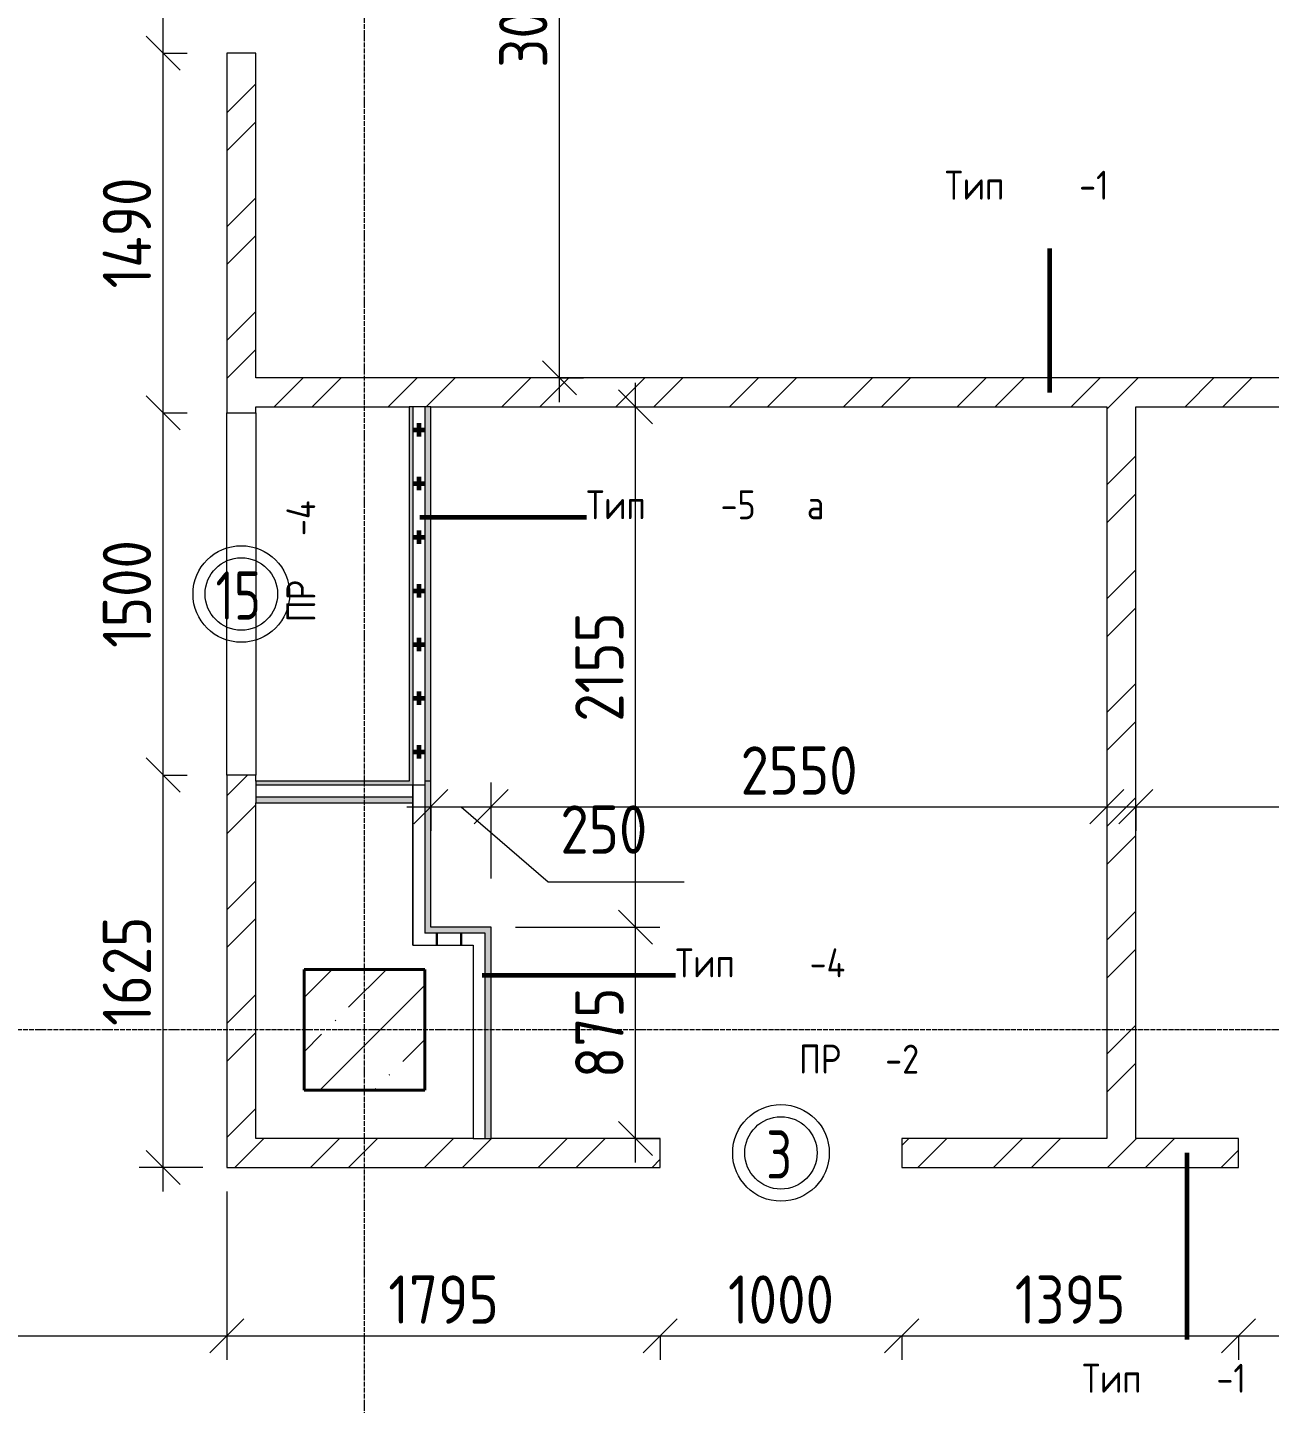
# Model space of a CAD drawing. Header units: millimetres. Extents: x -60946 to 138510, y -262288 to 24501.
# Drawn here: x -10595 to -5452, y 1857 to 7556 of the extents above; entities that cross this region are included whole.
import ezdxf

# ---------------------------------------------------------------- set-up
doc = ezdxf.new("R2010")
doc.units = ezdxf.units.MM
doc.linetypes.add('ADSK_Линия сетки', pattern=[25, 20, -2.5, 0, -2.5])
for name, color, linetype, lineweight in [('0) 1 вып перегородка', 7, 'Continuous', 60), ('2)Тип-5', 1, 'Continuous', 60), ('Марки', 7, 'Continuous', 20), ('Марки дверей', 7, 'Continuous', 20), ('Несущие колонны', 7, 'Continuous', 18), ('Оси', 7, 'Continuous', 9), ('Размеры', 7, 'Continuous', 9), ('Стены внутренние', 7, 'Continuous', 18), ('Стены штриховка', 7, 'Continuous', 9)]:
    doc.layers.add(name, color=color, linetype=linetype, lineweight=lineweight)
doc.layers.add('2)Тип-4', color=7, linetype='Continuous', lineweight=30, true_color=0x0080c0)
doc.styles.add('GOST Common_3', font='', dxfattribs={"width": 0.9, "height": 200})
doc.styles.add('GOST Common_9', font='', dxfattribs={"width": 0.9, "height": 120})
doc.styles.add('GOST Common_B', font='', dxfattribs={"width": 0.8, "height": 200})
doc.styles.get('GOST Common_3').set_extended_font_data('GOST Common')
doc.styles.get('GOST Common_9').set_extended_font_data('GOST Common')
doc.styles.get('GOST Common_B').set_extended_font_data('GOST Common', bold=True)
doc.dimstyles.new('ADSK_Основной_2_0', dxfattribs={"dimscale": 304.8, "dimtxt": 201.142999, "dimasz": 0.463911, "dimexe": 0.328084, "dimexo": 0.328084, "dimgap": 0.164042, "dimtad": 1, "dimdec": 3, "dimrnd": 0.001, "dimdsep": 46, "dimtxsty": 'GOST Common_3', "dimblk1": 'OBLIQUE', "dimblk2": 'OBLIQUE', "dimsah": 1, "dimcen": 0.09, "dimdle": 0.328084, "dimazin": 2, "dimtfac": 1, "dimtdec": 4, "dimtix": 1, "dimtmove": 0, "dimatfit": 3, "dimfxl": 1, "dimtvp": 1, "dimtolj": 1, "dimtzin": 0, "dimlwd": 20, "dimlwe": 20, "dimarcsym": 2})
doc.dimstyles.new('ADSK_Основной_2_0_1', dxfattribs={"dimscale": 304.8, "dimtxt": 201.142999, "dimasz": 0.463911, "dimexe": 0.328084, "dimexo": 0.328084, "dimgap": 0.164042, "dimtad": 1, "dimdec": 3, "dimrnd": 0.001, "dimdsep": 46, "dimtxsty": 'GOST Common_3', "dimblk1": 'OBLIQUE', "dimblk2": 'OBLIQUE', "dimsah": 1, "dimcen": 0.09, "dimdle": 0.328084, "dimazin": 2, "dimtfac": 1, "dimtdec": 4, "dimtix": 1, "dimtmove": 1, "dimatfit": 3, "dimfxl": 1, "dimtvp": 1, "dimtolj": 1, "dimtzin": 0, "dimlwd": 20, "dimlwe": 20, "dimarcsym": 2})
pattern_1 = [(45, (0, 0), (-235.7317, 235.7317), []), (45, (157.15, 0), (-235.7317, 235.7317), [])]
pattern_2 = [(90, (0, 0), (-100, 6e-15), [])]
pattern_3 = [(0, (0, 0), (111.125, 111.125), [55.562, -166.687]), (90, (27.78, -27.78), (-111.125, 111.125), [55.562, -166.687])]

# ---------------------------------------------------------------- blocks, each defined once
blk = doc.blocks.new('ADSK_КолоннаЖБ_Прямоугольная - 500x500 мм-V2-Кладочный план подвала')
at = {"layer": 'Несущие колонны', "lineweight": 9}
h = blk.add_hatch(dxfattribs=at)
h.set_pattern_fill('FP_8', color=256, style=0, pattern_type=2)
h.set_pattern_definition([(315, (-3404.97, -9200), (224.506, 224.506), []), (315, (-3404.97, -9424.5), (224.506, 224.506), [396.875, -79.375, 3.353, -76.022])])
h.paths.add_polyline_path([(-250, -250), (250, -250), (250, 250), (-250, 250)])
at = {"layer": 'Несущие колонны', "lineweight": 40}
for p, q in [((-250, -250), (-250, 250)), ((-250, 250), (250, 250)), ((250, 250), (-250, 250)), ((-250, 250), (-250, -250)), ((250, 250), (250, -250)), ((250, -250), (250, 250)), ((250, -250), (-250, -250)), ((-250, -250), (250, -250))]:
    blk.add_line(p, q, dxfattribs=at)
blk = doc.blocks.new('М_двери1 - Марка экземпляра 2-3719212-Кладочный план подвала')
at = {"layer": 'Марки дверей'}
for radius in [2, 1.5]:
    blk.add_circle((0, 0), radius, dxfattribs=at)
blk = doc.blocks.new('_Oblique')
at = {"color": 0, "linetype": 'ByBlock', "lineweight": -2}
blk.add_line((-0.5, -0.5), (0.5, 0.5), dxfattribs=at)
blk = doc.blocks.new('DIMBLOCK151-Кладочный план подвала')
at = {"layer": 'Defpoints', "color": 0, "transparency": 16777216}
for p in [(-12900, 2930), (-9770, 2835), (-9770, 2137.8)]:
    blk.add_point(p, dxfattribs=at)
at = {"layer": 'Размеры', "color": 0, "lineweight": 20, "transparency": 16777216}
for p, q in [((-12900, 2830), (-12900, 2037.8)), ((-9770, 2735), (-9770, 2037.8)), ((-13000, 2137.8), (-9670, 2137.8))]:
    blk.add_line(p, q, dxfattribs=at)
at = {"layer": 'Размеры', "color": 0, "lineweight": 20, "transparency": 16777216, "xscale": 141.4, "yscale": 141.4, "zscale": 141.4, "rotation": 180}
blk.add_blockref('_Oblique', (-12900, 2137.8), dxfattribs=at)
at = {"layer": 'Размеры', "color": 0, "lineweight": 20, "transparency": 16777216, "xscale": 141.4, "yscale": 141.4, "zscale": 141.4}
blk.add_blockref('_Oblique', (-9770, 2137.8), dxfattribs=at)
at = {"layer": 'Размеры', "color": 0, "lineweight": 9, "transparency": 16777216, "insert": (-11335, 2287.8), "char_height": 200, "width": 560.473, "attachment_point": 5, "style": 'GOST Common_3'}
blk.add_mtext('\\A1;3130', dxfattribs=at)
blk = doc.blocks.new('DIMBLOCK152-Кладочный план подвала')
at = {"layer": 'Defpoints', "color": 0, "transparency": 16777216}
for p in [(-9770, 2835), (-7975, 2237.8), (-7975, 2137.8)]:
    blk.add_point(p, dxfattribs=at)
at = {"layer": 'Размеры', "color": 0, "lineweight": 20, "transparency": 16777216}
for p, q in [((-9770, 2735), (-9770, 2037.8)), ((-9870, 2137.8), (-7875, 2137.8)), ((-7975, 2137.8), (-7975, 2037.8))]:
    blk.add_line(p, q, dxfattribs=at)
at = {"layer": 'Размеры', "color": 0, "lineweight": 20, "transparency": 16777216, "xscale": 141.4, "yscale": 141.4, "zscale": 141.4, "rotation": 180}
blk.add_blockref('_Oblique', (-9770, 2137.8), dxfattribs=at)
at = {"layer": 'Размеры', "color": 0, "lineweight": 20, "transparency": 16777216, "xscale": 141.4, "yscale": 141.4, "zscale": 141.4}
blk.add_blockref('_Oblique', (-7975, 2137.8), dxfattribs=at)
at = {"layer": 'Размеры', "color": 0, "lineweight": 9, "transparency": 16777216, "insert": (-8872.5, 2287.8), "char_height": 200, "width": 560.473, "attachment_point": 5, "style": 'GOST Common_3'}
blk.add_mtext('\\A1;1795', dxfattribs=at)
blk = doc.blocks.new('DIMBLOCK153-Кладочный план подвала')
at = {"layer": 'Defpoints', "color": 0, "transparency": 16777216}
for p in [(-7975, 2237.8), (-6975, 2237.8), (-6975, 2137.8)]:
    blk.add_point(p, dxfattribs=at)
at = {"layer": 'Размеры', "color": 0, "lineweight": 20, "transparency": 16777216}
for p, q in [((-8075, 2137.8), (-6875, 2137.8)), ((-7975, 2137.8), (-7975, 2037.8)), ((-6975, 2137.8), (-6975, 2037.8))]:
    blk.add_line(p, q, dxfattribs=at)
at = {"layer": 'Размеры', "color": 0, "lineweight": 20, "transparency": 16777216, "xscale": 141.4, "yscale": 141.4, "zscale": 141.4, "rotation": 180}
blk.add_blockref('_Oblique', (-7975, 2137.8), dxfattribs=at)
at = {"layer": 'Размеры', "color": 0, "lineweight": 20, "transparency": 16777216, "xscale": 141.4, "yscale": 141.4, "zscale": 141.4}
blk.add_blockref('_Oblique', (-6975, 2137.8), dxfattribs=at)
at = {"layer": 'Размеры', "color": 0, "lineweight": 9, "transparency": 16777216, "insert": (-7475, 2287.8), "char_height": 200, "width": 560.473, "attachment_point": 5, "style": 'GOST Common_3'}
blk.add_mtext('\\A1;1000', dxfattribs=at)
blk = doc.blocks.new('DIMBLOCK154-Кладочный план подвала')
at = {"layer": 'Defpoints', "color": 0, "transparency": 16777216}
for p in [(-6975, 2237.8), (-5580, 2237.8), (-5580, 2137.8)]:
    blk.add_point(p, dxfattribs=at)
at = {"layer": 'Размеры', "color": 0, "lineweight": 20, "transparency": 16777216}
for p, q in [((-7075, 2137.8), (-5480, 2137.8)), ((-6975, 2137.8), (-6975, 2037.8)), ((-5580, 2137.8), (-5580, 2037.8))]:
    blk.add_line(p, q, dxfattribs=at)
at = {"layer": 'Размеры', "color": 0, "lineweight": 20, "transparency": 16777216, "xscale": 141.4, "yscale": 141.4, "zscale": 141.4, "rotation": 180}
blk.add_blockref('_Oblique', (-6975, 2137.8), dxfattribs=at)
at = {"layer": 'Размеры', "color": 0, "lineweight": 20, "transparency": 16777216, "xscale": 141.4, "yscale": 141.4, "zscale": 141.4}
blk.add_blockref('_Oblique', (-5580, 2137.8), dxfattribs=at)
at = {"layer": 'Размеры', "color": 0, "lineweight": 9, "transparency": 16777216, "insert": (-6277.5, 2287.8), "char_height": 200, "width": 560.473, "attachment_point": 5, "style": 'GOST Common_3'}
blk.add_mtext('\\A1;1395', dxfattribs=at)
blk = doc.blocks.new('DIMBLOCK155-Кладочный план подвала')
at = {"layer": 'Defpoints', "color": 0, "transparency": 16777216}
for p in [(-5580, 2237.8), (-4580, 2237.8), (-4580, 2137.8)]:
    blk.add_point(p, dxfattribs=at)
at = {"layer": 'Размеры', "color": 0, "lineweight": 20, "transparency": 16777216}
for p, q in [((-5680, 2137.8), (-4480, 2137.8)), ((-5580, 2137.8), (-5580, 2037.8)), ((-4580, 2137.8), (-4580, 2037.8))]:
    blk.add_line(p, q, dxfattribs=at)
at = {"layer": 'Размеры', "color": 0, "lineweight": 20, "transparency": 16777216, "xscale": 141.4, "yscale": 141.4, "zscale": 141.4, "rotation": 180}
blk.add_blockref('_Oblique', (-5580, 2137.8), dxfattribs=at)
at = {"layer": 'Размеры', "color": 0, "lineweight": 20, "transparency": 16777216, "xscale": 141.4, "yscale": 141.4, "zscale": 141.4}
blk.add_blockref('_Oblique', (-4580, 2137.8), dxfattribs=at)
at = {"layer": 'Размеры', "color": 0, "lineweight": 9, "transparency": 16777216, "insert": (-5080, 2287.8), "char_height": 200, "width": 560.473, "attachment_point": 5, "style": 'GOST Common_3'}
blk.add_mtext('\\A1;1000', dxfattribs=at)
blk = doc.blocks.new('DIMBLOCK209-Кладочный план подвала')
at = {"layer": 'Defpoints', "color": 0, "transparency": 16777216}
for p in [(-10133.7, 4460), (-10033.7, 4460), (-9770, 2835)]:
    blk.add_point(p, dxfattribs=at)
at = {"layer": 'Размеры', "color": 0, "lineweight": 20, "transparency": 16777216}
for p, q in [((-10033.7, 2735), (-10033.7, 4560)), ((-10033.7, 4460), (-9933.7, 4460)), ((-9870, 2835), (-10133.7, 2835))]:
    blk.add_line(p, q, dxfattribs=at)
at = {"layer": 'Размеры', "color": 0, "lineweight": 20, "transparency": 16777216, "xscale": 141.4, "yscale": 141.4, "zscale": 141.4}
for p, rotation in [((-10033.7, 4460), 90), ((-10033.7, 2835), 270)]:
    blk.add_blockref('_Oblique', p, dxfattribs=dict(at, rotation=rotation))
at = {"layer": 'Размеры', "color": 0, "lineweight": 9, "transparency": 16777216, "insert": (-10183.7, 3647.5), "char_height": 200, "width": 560.473, "attachment_point": 5, "rotation": 90, "style": 'GOST Common_3'}
blk.add_mtext('\\A1;1625', dxfattribs=at)
blk = doc.blocks.new('DIMBLOCK210-Кладочный план подвала')
at = {"layer": 'Defpoints', "color": 0, "transparency": 16777216}
for p in [(-10133.7, 5960), (-10033.7, 5960), (-10133.7, 4460)]:
    blk.add_point(p, dxfattribs=at)
at = {"layer": 'Размеры', "color": 0, "lineweight": 20, "transparency": 16777216}
for p, q in [((-10033.7, 4360), (-10033.7, 6060)), ((-10033.7, 5960), (-9933.7, 5960)), ((-10033.7, 4460), (-9933.7, 4460))]:
    blk.add_line(p, q, dxfattribs=at)
at = {"layer": 'Размеры', "color": 0, "lineweight": 20, "transparency": 16777216, "xscale": 141.4, "yscale": 141.4, "zscale": 141.4}
for p, rotation in [((-10033.7, 5960), 90), ((-10033.7, 4460), 270)]:
    blk.add_blockref('_Oblique', p, dxfattribs=dict(at, rotation=rotation))
at = {"layer": 'Размеры', "color": 0, "lineweight": 9, "transparency": 16777216, "insert": (-10183.7, 5210), "char_height": 200, "width": 560.473, "attachment_point": 5, "rotation": 90, "style": 'GOST Common_3'}
blk.add_mtext('\\A1;1500', dxfattribs=at)
blk = doc.blocks.new('DIMBLOCK211-Кладочный план подвала')
at = {"layer": 'Defpoints', "color": 0, "transparency": 16777216}
for p in [(-10133.7, 7450), (-10033.7, 7450), (-10133.7, 5960)]:
    blk.add_point(p, dxfattribs=at)
at = {"layer": 'Размеры', "color": 0, "lineweight": 20, "transparency": 16777216}
for p, q in [((-10033.7, 5860), (-10033.7, 7550)), ((-10033.7, 7450), (-9933.7, 7450)), ((-10033.7, 5960), (-9933.7, 5960))]:
    blk.add_line(p, q, dxfattribs=at)
at = {"layer": 'Размеры', "color": 0, "lineweight": 20, "transparency": 16777216, "xscale": 141.4, "yscale": 141.4, "zscale": 141.4}
for p, rotation in [((-10033.7, 7450), 90), ((-10033.7, 5960), 270)]:
    blk.add_blockref('_Oblique', p, dxfattribs=dict(at, rotation=rotation))
at = {"layer": 'Размеры', "color": 0, "lineweight": 9, "transparency": 16777216, "insert": (-10183.7, 6705), "char_height": 200, "width": 580.928, "attachment_point": 5, "rotation": 90, "style": 'GOST Common_3'}
blk.add_mtext('\\A1;1490', dxfattribs=at)
blk = doc.blocks.new('DIMBLOCK212-Кладочный план подвала')
at = {"layer": 'Defpoints', "color": 0, "transparency": 16777216}
for p in [(-10133.7, 8650), (-10033.7, 8650), (-10133.7, 7450)]:
    blk.add_point(p, dxfattribs=at)
at = {"layer": 'Размеры', "color": 0, "lineweight": 20, "transparency": 16777216}
for p, q in [((-10033.7, 7350), (-10033.7, 8750)), ((-10033.7, 8650), (-9933.7, 8650)), ((-10033.7, 7450), (-9933.7, 7450))]:
    blk.add_line(p, q, dxfattribs=at)
at = {"layer": 'Размеры', "color": 0, "lineweight": 20, "transparency": 16777216, "xscale": 141.4, "yscale": 141.4, "zscale": 141.4}
for p, rotation in [((-10033.7, 8650), 90), ((-10033.7, 7450), 270)]:
    blk.add_blockref('_Oblique', p, dxfattribs=dict(at, rotation=rotation))
at = {"layer": 'Размеры', "color": 0, "lineweight": 9, "transparency": 16777216, "insert": (-10183.7, 8050), "char_height": 200, "width": 560.473, "attachment_point": 5, "rotation": 90, "style": 'GOST Common_3'}
blk.add_mtext('\\A1;1200', dxfattribs=at)
blk = doc.blocks.new('DIMBLOCK227-Кладочный план подвала')
at = {"layer": 'Defpoints', "color": 0, "transparency": 16777216}
for p in [(-8950, 9155), (-8392.4, 9155), (-8492.4, 6105)]:
    blk.add_point(p, dxfattribs=at)
at = {"layer": 'Размеры', "color": 0, "lineweight": 20, "transparency": 16777216}
for p, q in [((-8392.4, 6005), (-8392.4, 9255)), ((-8850, 9155), (-8292.4, 9155)), ((-8392.4, 6105), (-8292.4, 6105))]:
    blk.add_line(p, q, dxfattribs=at)
at = {"layer": 'Размеры', "color": 0, "lineweight": 20, "transparency": 16777216, "xscale": 141.4, "yscale": 141.4, "zscale": 141.4}
for p, rotation in [((-8392.4, 9155), 90), ((-8392.4, 6105), 270)]:
    blk.add_blockref('_Oblique', p, dxfattribs=dict(at, rotation=rotation))
at = {"layer": 'Размеры', "color": 0, "lineweight": 9, "transparency": 16777216, "insert": (-8542.4, 7630), "char_height": 200, "width": 605.475, "attachment_point": 5, "rotation": 90, "style": 'GOST Common_3'}
blk.add_mtext('\\A1;3050', dxfattribs=at)
blk = doc.blocks.new('DIMBLOCK235-Кладочный план подвала')
at = {"layer": 'Defpoints', "color": 0, "transparency": 16777216}
for p in [(-8675, 3830), (-8077.1, 3830), (-8177.1, 2955)]:
    blk.add_point(p, dxfattribs=at)
at = {"layer": 'Размеры', "color": 0, "lineweight": 20, "transparency": 16777216}
for p, q in [((-8077.1, 2855), (-8077.1, 3930)), ((-8575, 3830), (-7977.1, 3830)), ((-8077.1, 2955), (-7977.1, 2955))]:
    blk.add_line(p, q, dxfattribs=at)
at = {"layer": 'Размеры', "color": 0, "lineweight": 20, "transparency": 16777216, "xscale": 141.4, "yscale": 141.4, "zscale": 141.4}
for p, rotation in [((-8077.1, 3830), 90), ((-8077.1, 2955), 270)]:
    blk.add_blockref('_Oblique', p, dxfattribs=dict(at, rotation=rotation))
at = {"layer": 'Размеры', "color": 0, "lineweight": 9, "transparency": 16777216, "insert": (-8227.1, 3392.5), "char_height": 200, "width": 454.106, "attachment_point": 5, "rotation": 90, "style": 'GOST Common_3'}
blk.add_mtext('\\A1;875', dxfattribs=at)
blk = doc.blocks.new('DIMBLOCK236-Кладочный план подвала')
at = {"layer": 'Defpoints', "color": 0, "transparency": 16777216}
for p in [(-8177.1, 5985), (-8077.1, 5985), (-8675, 3830)]:
    blk.add_point(p, dxfattribs=at)
at = {"layer": 'Размеры', "color": 0, "lineweight": 20, "transparency": 16777216}
for p, q in [((-8077.1, 3730), (-8077.1, 6085)), ((-8077.1, 5985), (-7977.1, 5985)), ((-8575, 3830), (-7977.1, 3830))]:
    blk.add_line(p, q, dxfattribs=at)
at = {"layer": 'Размеры', "color": 0, "lineweight": 20, "transparency": 16777216, "xscale": 141.4, "yscale": 141.4, "zscale": 141.4}
for p, rotation in [((-8077.1, 5985), 90), ((-8077.1, 3830), 270)]:
    blk.add_blockref('_Oblique', p, dxfattribs=dict(at, rotation=rotation))
at = {"layer": 'Размеры', "color": 0, "lineweight": 9, "transparency": 16777216, "insert": (-8227.1, 4907.5), "char_height": 200, "width": 560.473, "attachment_point": 5, "rotation": 90, "style": 'GOST Common_3'}
blk.add_mtext('\\A1;2155', dxfattribs=at)
blk = doc.blocks.new('DIMBLOCK239-Кладочный план подвала')
at = {"layer": 'Defpoints', "color": 0, "transparency": 16777216}
for p in [(-6005, 4428.9), (-3725, 4328.9), (-3725, 3830)]:
    blk.add_point(p, dxfattribs=at)
at = {"layer": 'Размеры', "color": 0, "lineweight": 20, "transparency": 16777216}
for p, q in [((-3725, 3930), (-3725, 4428.9)), ((-6105, 4328.9), (-3625, 4328.9)), ((-6005, 4328.9), (-6005, 4228.9))]:
    blk.add_line(p, q, dxfattribs=at)
at = {"layer": 'Размеры', "color": 0, "lineweight": 20, "transparency": 16777216, "xscale": 141.4, "yscale": 141.4, "zscale": 141.4, "rotation": 180}
blk.add_blockref('_Oblique', (-6005, 4328.9), dxfattribs=at)
at = {"layer": 'Размеры', "color": 0, "lineweight": 20, "transparency": 16777216, "xscale": 141.4, "yscale": 141.4, "zscale": 141.4}
blk.add_blockref('_Oblique', (-3725, 4328.9), dxfattribs=at)
at = {"layer": 'Размеры', "color": 0, "lineweight": 9, "transparency": 16777216, "insert": (-4865, 4478.9), "char_height": 200, "width": 605.475, "attachment_point": 5, "style": 'GOST Common_3'}
blk.add_mtext('\\A1;2280', dxfattribs=at)
blk = doc.blocks.new('DIMBLOCK242-Кладочный план подвала')
at = {"layer": 'Defpoints', "color": 0, "transparency": 16777216}
for p in [(-8925, 4435), (-8675, 4328.9), (-8675, 3932.1)]:
    blk.add_point(p, dxfattribs=at)
at = {"layer": 'Размеры', "color": 0, "lineweight": 20, "transparency": 16777216}
for p, q in [((-8675, 4032.1), (-8675, 4428.9)), ((-8925, 4335), (-8925, 4228.9)), ((-9025, 4328.9), (-8575, 4328.9)), ((-8800, 4328.9), (-8438.5, 4017.7)), ((-8438.5, 4017.7), (-7875.7, 4017.7))]:
    blk.add_line(p, q, dxfattribs=at)
at = {"layer": 'Размеры', "color": 0, "lineweight": 20, "transparency": 16777216, "xscale": 141.4, "yscale": 141.4, "zscale": 141.4, "rotation": 180}
blk.add_blockref('_Oblique', (-8925, 4328.9), dxfattribs=at)
at = {"layer": 'Размеры', "color": 0, "lineweight": 20, "transparency": 16777216, "xscale": 141.4, "yscale": 141.4, "zscale": 141.4}
blk.add_blockref('_Oblique', (-8675, 4328.9), dxfattribs=at)
at = {"layer": 'Размеры', "color": 0, "lineweight": 9, "transparency": 16777216, "insert": (-8388.5, 4334.4), "char_height": 200, "width": 454.106, "attachment_point": 1, "line_spacing_factor": 1.022761, "style": 'GOST Common_3'}
blk.add_mtext('\\A1;250', dxfattribs=at)
blk = doc.blocks.new('DIMBLOCK243-Кладочный план подвала')
at = {"layer": 'Defpoints', "color": 0, "transparency": 16777216}
for p in [(-6125, 4428.9), (-6125, 4328.9), (-8675, 3932.1)]:
    blk.add_point(p, dxfattribs=at)
at = {"layer": 'Размеры', "color": 0, "lineweight": 20, "transparency": 16777216}
for p, q in [((-8675, 4032.1), (-8675, 4428.9)), ((-8775, 4328.9), (-6025, 4328.9)), ((-6125, 4328.9), (-6125, 4228.9))]:
    blk.add_line(p, q, dxfattribs=at)
at = {"layer": 'Размеры', "color": 0, "lineweight": 20, "transparency": 16777216, "xscale": 141.4, "yscale": 141.4, "zscale": 141.4, "rotation": 180}
blk.add_blockref('_Oblique', (-8675, 4328.9), dxfattribs=at)
at = {"layer": 'Размеры', "color": 0, "lineweight": 20, "transparency": 16777216, "xscale": 141.4, "yscale": 141.4, "zscale": 141.4}
blk.add_blockref('_Oblique', (-6125, 4328.9), dxfattribs=at)
at = {"layer": 'Размеры', "color": 0, "lineweight": 9, "transparency": 16777216, "insert": (-7400, 4478.9), "char_height": 200, "width": 605.475, "attachment_point": 5, "style": 'GOST Common_3'}
blk.add_mtext('\\A1;2550', dxfattribs=at)

msp = doc.modelspace()

# ---------------------------------------------------------------- hatches: boundary and pattern name
at = {"layer": '2)Тип-4', "true_color": 0x0080c0, "transparency": 33554687}
for points in [[(-8925, 3804.969), (-8925, 4434.969), (-8950, 4434.969), (-8950, 3804.969)], [(-8700, 3804.969), (-8675, 3804.969), (-8675, 3829.969), (-8925, 3829.969), (-8925, 3804.969)], [(-8675, 2954.969), (-8675, 3804.969), (-8700, 3804.969), (-8700, 2954.969)]]:
    msp.add_hatch(color=142, dxfattribs=at).paths.add_polyline_path(points)
h = msp.add_hatch(dxfattribs=at)
h.set_pattern_fill('FP_5', color=142, style=0, pattern_type=2)
h.set_pattern_definition(pattern_2)
h.paths.add_polyline_path([(-8700, 3754.969), (-8700, 3804.969), (-8950, 3804.969), (-8950, 3754.969), (-8750, 3754.969)])
at = {"layer": '2)Тип-5', "true_color": 0xd50000}
for points in [[(-9000, 4434.969), (-9000, 5984.969), (-9015, 5984.969), (-9015, 4434.969)], [(-8925, 4434.969), (-8925, 5984.969), (-8950, 5984.969), (-8950, 4434.969)], [(-9000, 4419.969), (-9000, 4434.969), (-9650, 4434.969), (-9650, 4419.969)], [(-9000, 4344.969), (-9000, 4369.969), (-9650, 4369.969), (-9650, 4344.969)]]:
    msp.add_hatch(color=12, dxfattribs=at).paths.add_polyline_path(points)
h = msp.add_hatch(dxfattribs=at)
h.set_pattern_fill('FP_4', color=12, style=0, pattern_type=2)
h.set_pattern_definition(pattern_3)
h.paths.add_polyline_path([(-9000, 4419.969), (-8950, 4419.969), (-8950, 5984.969), (-9000, 5984.969), (-9000, 4434.969)])
h = msp.add_hatch(dxfattribs=at)
h.set_pattern_fill('FP_4', color=12, style=0, pattern_type=2)
h.set_pattern_definition(pattern_3)
h.paths.add_polyline_path([(-9000, 4369.969), (-9000, 4419.969), (-9650, 4419.969), (-9650, 4369.969)])
at = {"layer": 'Стены внутренние', "lineweight": 9}
h = msp.add_hatch(dxfattribs=at)
h.set_pattern_fill('FP_2', color=256, style=0, pattern_type=2)
h.set_pattern_definition(pattern_1)
h.paths.add_polyline_path([(-9650, 2954.969), (-9650, 4459.969), (-9770, 4459.969), (-9770, 2954.969), (-9726.7944, 2954.969)])
h.paths.add_polyline_path([(-9650, 5959.969), (-9650, 7449.969), (-9770, 7449.969), (-9770, 5959.969)])
h.paths.add_polyline_path([(-9770, 8649.969), (-9650, 8649.969), (-9650, 12774.969), (-9770, 12774.969), (-9770, 10554.4271)])
h.paths.add_polyline_path([(-9770, 13974.969), (-9650, 13974.969), (-9650, 16104.969), (-9770, 16104.969), (-9770, 15315.6419)])
h.paths.add_polyline_path([(-9726.7944, 17154.969), (-9650, 17154.969), (-9650, 20554.969), (-9770, 20554.969), (-9770, 17154.969)])
h = msp.add_hatch(dxfattribs=at)
h.set_pattern_fill('FP_2', color=256, style=0, pattern_type=2)
h.set_pattern_definition(pattern_1)
h.paths.add_polyline_path([(-3000, 5984.969), (-3000, 6104.969), (-9650, 6104.969), (-9650, 5984.969), (-3100, 5984.969)])
h = msp.add_hatch(dxfattribs=at)
h.set_pattern_fill('FP_2', color=256, style=0, pattern_type=2)
h.set_pattern_definition(pattern_1)
h.paths.add_polyline_path([(-6005, 2954.969), (-6005, 5984.969), (-6125, 5984.969), (-6125, 2954.969)])
at = {"layer": 'Стены внутренние', "lineweight": 9, "true_color": 0x0080c0}
h = msp.add_hatch(dxfattribs=at)
h.set_pattern_fill('FP_5', color=142, style=0, pattern_type=2)
h.set_pattern_definition(pattern_2)
h.paths.add_polyline_path([(-8950, 3754.969), (-8950, 4419.969), (-9000, 4419.969), (-9000, 3754.969)])
at = {"layer": 'Стены внутренние', "lineweight": 9}
h = msp.add_hatch(dxfattribs=at)
h.set_pattern_fill('FP_2', color=256, style=0, pattern_type=2)
h.set_pattern_definition(pattern_1)
h.paths.add_polyline_path([(-380, 2834.969), (-380, 2954.969), (-4580, 2954.969), (-4580, 2834.969), (-1573.0067, 2834.969)])
h.paths.add_polyline_path([(-5580, 2834.969), (-5580, 2954.969), (-6975, 2954.969), (-6975, 2834.969)])
h.paths.add_polyline_path([(-7975, 2834.969), (-7975, 2954.969), (-9770, 2954.969), (-9770, 2834.969), (-9726.7944, 2834.969)])

# ---------------------------------------------------------------- linework, layer by layer
at = {"layer": '0) 1 вып перегородка'}
for p, q in [((-6362.0325, 6044.969), (-6362.0325, 6640.4747)), ((-8970, 5528.461), (-8280.6579, 5528.461)), ((-8712.5, 3631.1396), (-7911.8426, 3631.1396)), ((-5793.3985, 2894.969), (-5793.3985, 2122.3911))]:
    msp.add_line(p, q, dxfattribs=at)
at = {"layer": 'Оси', "linetype": 'ADSK_Линия сетки', "lineweight": 5}
for p, q in [((-9200, -10973.8823), (-9200, 24500.9141)), ((62221.372, 3404.969), (-25240.0967, 3404.969))]:
    msp.add_line(p, q, dxfattribs=at)
at = {"layer": 'Стены внутренние', "lineweight": 5}
for p, q in [((-9650, 7449.969), (-9770, 7449.969)), ((-9770, 7449.969), (-9770, 5959.969)), ((-9650, 6104.969), (-9650, 7449.969)), ((-3175, 6104.969), (-9650, 6104.969)), ((-9650, 5959.969), (-9650, 5984.969)), ((-9650, 5984.969), (-9015, 5984.969)), ((-9015, 5984.969), (-9015, 4434.969)), ((-8925, 5984.969), (-6125, 5984.969)), ((-8925, 3829.969), (-8925, 5984.969)), ((-6125, 5984.969), (-6125, 2954.969)), ((-6005, 2954.969), (-6005, 5984.969)), ((-6005, 5984.969), (-3175, 5984.969)), ((-9770, 5959.969), (-9650, 5959.969)), ((-9770, 4459.969), (-9770, 5959.969)), ((-9650, 5959.969), (-9650, 4459.969)), ((-9650, 4459.969), (-9770, 4459.969)), ((-9770, 4459.969), (-9770, 2834.969)), ((-9650, 4434.969), (-9650, 4459.969)), ((-9015, 4434.969), (-9650, 4434.969)), ((-9650, 2954.969), (-9650, 4344.969)), ((-9650, 4344.969), (-9000, 4344.969)), ((-9000, 4344.969), (-9000, 3754.969)), ((-8675, 3829.969), (-8925, 3829.969)), ((-8675, 2954.969), (-8675, 3829.969)), ((-9000, 3754.969), (-8750, 3754.969)), ((-8750, 3754.969), (-8750, 2954.969)), ((-8750, 2954.969), (-9650, 2954.969)), ((-7975, 2954.969), (-8675, 2954.969)), ((-7975, 2834.969), (-7975, 2954.969)), ((-6125, 2954.969), (-6975, 2954.969)), ((-6975, 2954.969), (-6975, 2834.969)), ((-5580, 2954.969), (-6005, 2954.969)), ((-5580, 2834.969), (-5580, 2954.969)), ((-9770, 2834.969), (-7975, 2834.969)), ((-6975, 2834.969), (-5580, 2834.969))]:
    msp.add_line(p, q, dxfattribs=at)
at = {"layer": 'Стены штриховка', "lineweight": 9}
for p, q in [((-8925, 5984.969), (-9015, 5984.969)), ((-9000, 5984.969), (-9000, 4344.969)), ((-8950, 5984.969), (-8950, 3804.969)), ((-9650, 4434.969), (-9650, 4344.969)), ((-9650, 4419.969), (-8950, 4419.969)), ((-8925, 4434.969), (-8950, 4434.969)), ((-9650, 4369.969), (-9000, 4369.969)), ((-8700, 3804.969), (-8950, 3804.969)), ((-8700, 2954.969), (-8700, 3804.969)), ((-8750, 2954.969), (-8675, 2954.969))]:
    msp.add_line(p, q, dxfattribs=at)

# ---------------------------------------------------------------- block references
at = {"layer": 'Марки дверей', "xscale": 99.99999999999993, "yscale": 99.99999999999993, "zscale": 99.99999999999993}
for p in [(-9710, 5209.969), (-7475, 2894.969)]:
    msp.add_blockref('М_двери1 - Марка экземпляра 2-3719212-Кладочный план подвала', p, dxfattribs=at)
at = {"layer": 'Несущие колонны', "rotation": 89.9999999999999}
msp.add_blockref('ADSK_КолоннаЖБ_Прямоугольная - 500x500 мм-V2-Кладочный план подвала', (-9200, 3404.969), dxfattribs=at)

# ---------------------------------------------------------------- texts
at = {"layer": '0) 1 вып перегородка', "color": 116, "lineweight": 9, "true_color": 0x008040, "char_height": 120, "attachment_point": 1, "style": 'GOST Common_9'}
for s, insert, width in [('Тип', (-6795.5325, 6962.9018), 673.4175), ('-1', (-6239.9075, 6962.9018), 368.77625), ('Тип', (-8280.6579, 5639.3881), 673.4175), ('-5', (-7725.0329, 5639.3881), 432.91125), ('\\fGOST Common|b0|i0|c204|p34|;а', (-7367.8454, 5639.3881), 240.50625), ('Тип', (-7911.8426, 3742.0666), 673.4175), ('-4', (-7356.2176, 3742.0666), 456.961875), ('Тип', (-6226.8985, 2021.8181), 673.4175), ('-1', (-5671.2735, 2021.8181), 368.77625)]:
    msp.add_mtext(s, dxfattribs=dict(at, insert=insert, width=width))
at = {"layer": 'Марки', "lineweight": 9, "char_height": 120, "attachment_point": 1, "rotation": 90, "style": 'GOST Common_9'}
for s, insert, width in [('-4', (-9523.0866, 5449.9284), 411.265687), ('ПР', (-9523.0866, 5092.7409), 432.91125)]:
    msp.add_mtext(s, dxfattribs=dict(at, insert=insert, width=width))
at = {"layer": 'Марки', "lineweight": 9, "char_height": 120, "attachment_point": 1, "style": 'GOST Common_9'}
for s, insert, width in [('ПР', (-7400.4242, 3343.5105), 432.91125), ('-2', (-7043.2367, 3343.5105), 389.620125)]:
    msp.add_mtext(s, dxfattribs=dict(at, insert=insert, width=width))
at = {"layer": 'Марки дверей', "lineweight": 5, "char_height": 200, "attachment_point": 1, "style": 'GOST Common_B'}
for s, insert, width in [('15', (-9816.4574, 5303.6279), 250.1265), ('\\fGOST Common|b1|i0|c204|p34|;\\W.8;3', (-7536.2574, 2988.6279), 141.097)]:
    msp.add_mtext(s, dxfattribs=dict(at, insert=insert, width=width))

# ---------------------------------------------------------------- dimensions: what is measured, and where the dimension line sits
at = {"layer": 'Размеры', "lineweight": 9}
for base, p1, p2, override, picture, middle in [((-8392.3905, 9154.969), (-8492.3754, 6104.969), (-8950, 9154.969), {"dimpost": '<>', "dimfxl": 3084.140116}, 'DIMBLOCK227-Кладочный план подвала', (-8542.3905, 7629.969)), ((-10033.7055, 8649.969), (-10133.6904, 7449.969), (-10133.6904, 8649.969), {"dimpost": '<>', "dimfxl": 1200}, 'DIMBLOCK212-Кладочный план подвала', (-10183.7055, 8049.969)), ((-10033.7055, 7449.969), (-10133.6904, 5959.969), (-10133.6904, 7449.969), {"dimpost": '<>', "dimfxl": 1490}, 'DIMBLOCK211-Кладочный план подвала', (-10183.7055, 6704.969)), ((-10033.7055, 5959.969), (-10133.6904, 4459.969), (-10133.6904, 5959.969), {"dimpost": '<>', "dimfxl": 1500}, 'DIMBLOCK210-Кладочный план подвала', (-10183.7055, 5209.969)), ((-8077.1015, 5984.969), (-8675, 3829.969), (-8177.0864, 5984.969), {"dimpost": '<>', "dimfxl": 2211.77372}, 'DIMBLOCK236-Кладочный план подвала', (-8227.1015, 4907.469)), ((-10033.7055, 4459.969), (-9770, 2834.969), (-10133.6904, 4459.969), {"dimpost": '<>', "dimfxl": 1665.201408}, 'DIMBLOCK209-Кладочный план подвала', (-10183.7055, 3647.469)), ((-8077.1015, 3829.969), (-8177.0864, 2954.969), (-8675, 3829.969), {"dimpost": '<>', "dimfxl": 1006.748723}, 'DIMBLOCK235-Кладочный план подвала', (-8227.1015, 3392.469))]:
    dim = msp.add_linear_dim(base=base, p1=p1, p2=p2, angle=90, dimstyle='ADSK_Основной_2_0', override=override, dxfattribs=at)
    dim.commit()
    dim.dimension.update_dxf_attribs({"geometry": picture, "text_midpoint": middle})
for base, p1, p2, override, picture, middle in [((-6125, 4328.893), (-8675, 3932.1029), (-6125, 4428.8779), {"dimpost": '<>', "dimfxl": 2597.93868}, 'DIMBLOCK243-Кладочный план подвала', (-7400, 4478.893)), ((-3725, 4328.893), (-6005, 4428.8779), (-3725, 3829.969), {"dimpost": '<>', "dimfxl": 2357.34848}, 'DIMBLOCK239-Кладочный план подвала', (-4865, 4478.893)), ((-9770, 2137.8165), (-12900, 2929.969), (-9770, 2834.969), {"dimpost": '<>', "dimfxl": 3131.441361}, 'DIMBLOCK151-Кладочный план подвала', (-11335, 2287.8165)), ((-7975, 2137.8165), (-9770, 2834.969), (-7975, 2237.8014), {"dimpost": '<>', "dimfxl": 1891.727796}, 'DIMBLOCK152-Кладочный план подвала', (-8872.5, 2287.8165)), ((-6975, 2137.8165), (-7975, 2237.8014), (-6975, 2237.8014), {"dimpost": '<>', "dimfxl": 1000}, 'DIMBLOCK153-Кладочный план подвала', (-7475, 2287.8165)), ((-5580, 2137.8165), (-6975, 2237.8014), (-5580, 2237.8014), {"dimpost": '<>', "dimfxl": 1395}, 'DIMBLOCK154-Кладочный план подвала', (-6277.5, 2287.8165)), ((-4580, 2137.8165), (-5580, 2237.8014), (-4580, 2237.8014), {"dimpost": '<>', "dimfxl": 1000}, 'DIMBLOCK155-Кладочный план подвала', (-5080, 2287.8165))]:
    dim = msp.add_linear_dim(base=base, p1=p1, p2=p2, dimstyle='ADSK_Основной_2_0', override=override, dxfattribs=at)
    dim.commit()
    dim.dimension.update_dxf_attribs({"geometry": picture, "text_midpoint": middle})
dim = msp.add_linear_dim(base=(-8675, 4328.893), p1=(-8925, 4434.969), p2=(-8675, 3932.1029), dimstyle='ADSK_Основной_2_0_1', override={"dimpost": '<>', "dimfxl": 561.581971}, dxfattribs=at)
dim.commit()
dim.dimension.update_dxf_attribs({"geometry": 'DIMBLOCK242-Кладочный план подвала', "text_midpoint": (-8388.5378, 4017.7274), "dimtype": 160})

doc.saveas('drawing.dxf')
